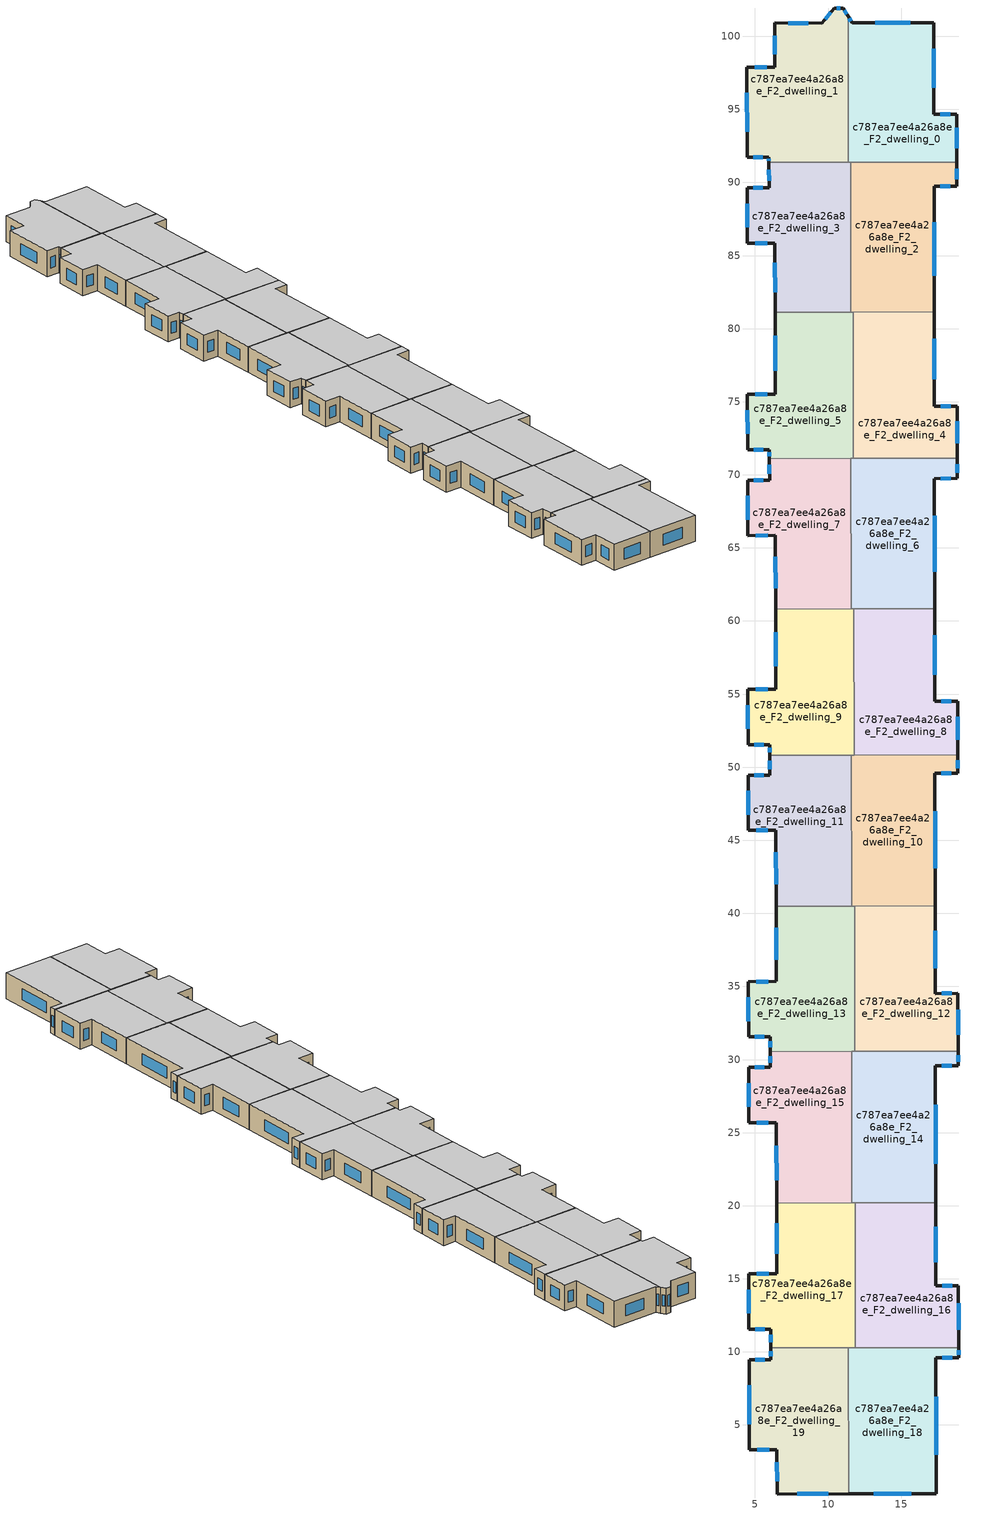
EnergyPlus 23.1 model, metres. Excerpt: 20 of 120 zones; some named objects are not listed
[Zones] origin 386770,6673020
c787ea7ee4a26a8e_F2_dwelling_0
 floor to c787ea7ee4a26a8e_F1_dwelling_0 (EU_floor_Construction): 17.23,100.93 17.24,94.68 18.79,94.68 18.8,91.4 11.39,91.39 11.37,101.36 11.64,100.92 z6
 wall outside (EU_wall_Construction): 18.8,91.4 18.79,94.68 17.24,94.68 17.23,100.93 11.64,100.92 11.37,101.36 z6:9
 wall to c787ea7ee4a26a8e_F2_dwelling_1 (EU_wall_Construction): 11.37,101.36 11.39,91.39 z6:9
 wall to c787ea7ee4a26a8e_F2_dwelling_2 (EU_wall_Construction): 11.54,91.39 18.8,91.4 z6:9
 wall to c787ea7ee4a26a8e_F2_dwelling_3 (EU_wall_Construction): 11.39,91.39 11.54,91.39 z6:9
 window (EU_Window_Construction): 17.24,96.47 17.24,99.14 / 18.35,94.68 17.69,94.68 / 18.8,92.34 18.79,93.74 / 11.56,101.04 11.45,101.24 / 15.63,100.93 13.24,100.92 z6.86:8.14
 ceiling to c787ea7ee4a26a8e_F3_dwelling_0 (EU_floor_Construction): 18.8,91.4 18.79,94.68 17.24,94.68 17.23,100.93 11.64,100.92 11.37,101.36 11.39,91.39 z9
c787ea7ee4a26a8e_F2_dwelling_1
 floor to c787ea7ee4a26a8e_F1_dwelling_1 (EU_floor_Construction): 11.03,101.93 11.37,101.36 11.39,91.39 5.96,91.38 5.96,91.71 4.46,91.71 4.45,97.89 6.35,97.89 6.34,100.91 9.56,100.88 10.42,101.93 z6
 wall outside (EU_wall_Construction): 11.37,101.36 11.03,101.93 10.42,101.93 9.56,100.88 6.34,100.91 6.35,97.89 4.45,97.89 4.46,91.71 5.96,91.71 5.96,91.38 z6:9
 wall to c787ea7ee4a26a8e_F2_dwelling_3 (EU_wall_Construction): 5.96,91.38 11.39,91.39 z6:9
 window (EU_Window_Construction): 5.96,91.62 5.96,91.47 / 4.89,91.71 5.53,91.71 / 4.45,96.12 4.46,93.48 / 5.81,97.89 4.99,97.89 / 6.35,100.05 6.35,98.75 / 8.64,100.89 7.26,100.9 / 10.17,101.63 9.8,101.18 / 10.85,101.93 10.59,101.93 / 11.27,101.52 11.12,101.77 z6.86:8.14
 ceiling to c787ea7ee4a26a8e_F3_dwelling_1 (EU_floor_Construction): 11.39,91.39 11.37,101.36 11.03,101.93 10.42,101.93 9.56,100.88 6.34,100.91 6.35,97.89 4.45,97.89 4.46,91.71 5.96,91.71 5.96,91.38 z9
c787ea7ee4a26a8e_F2_dwelling_10
 floor to c787ea7ee4a26a8e_F1_dwelling_10 (EU_floor_Construction): 18.86,50.83 18.87,49.58 17.32,49.57 17.33,40.51 11.61,40.5 11.59,50.82 11.78,50.82 z6
 wall outside (EU_wall_Construction): 17.33,40.51 17.32,49.57 18.87,49.58 18.86,50.83 z6:9
 wall to c787ea7ee4a26a8e_F2_dwelling_8 (EU_wall_Construction): 18.86,50.83 11.78,50.82 z6:9
 wall to c787ea7ee4a26a8e_F2_dwelling_11 (EU_wall_Construction): 11.59,50.82 11.61,40.5 z6:9
 wall to c787ea7ee4a26a8e_F2_dwelling_12 (EU_wall_Construction): 11.82,40.5 17.33,40.51 z6:9
 wall to c787ea7ee4a26a8e_F2_dwelling_9 (EU_wall_Construction): 11.78,50.82 11.59,50.82 z6:9
 wall to c787ea7ee4a26a8e_F2_dwelling_13 (EU_wall_Construction): 11.61,40.5 11.82,40.5 z6:9
 window (EU_Window_Construction): 18.87,49.93 18.87,50.47 / 17.76,49.57 18.42,49.57 / 17.33,43.1 17.32,46.98 z6.86:8.14
 ceiling to c787ea7ee4a26a8e_F3_dwelling_10 (EU_floor_Construction): 17.33,40.51 17.32,49.57 18.87,49.58 18.86,50.83 11.78,50.82 11.59,50.82 11.61,40.5 z9
c787ea7ee4a26a8e_F2_dwelling_11
 floor to c787ea7ee4a26a8e_F1_dwelling_11 (EU_floor_Construction): 11.59,50.82 11.61,40.5 6.45,40.49 6.44,45.67 4.54,45.67 4.53,49.46 6.03,49.46 6.03,50.81 z6
 wall outside (EU_wall_Construction): 6.03,50.81 6.03,49.46 4.53,49.46 4.54,45.67 6.44,45.67 6.45,40.49 z6:9
 wall to c787ea7ee4a26a8e_F2_dwelling_9 (EU_wall_Construction): 11.59,50.82 6.03,50.81 z6:9
 wall to c787ea7ee4a26a8e_F2_dwelling_13 (EU_wall_Construction): 6.45,40.49 11.61,40.5 z6:9
 window (EU_Window_Construction): 4.53,48.38 4.54,46.75 / 5.6,49.46 4.96,49.46 / 6.03,50.43 6.03,49.85 / 6.44,44.19 6.44,41.97 / 5.08,45.67 5.89,45.67 z6.86:8.14
 ceiling to c787ea7ee4a26a8e_F3_dwelling_11 (EU_floor_Construction): 11.61,40.5 11.59,50.82 6.03,50.81 6.03,49.46 4.53,49.46 4.54,45.67 6.44,45.67 6.45,40.49 z9
c787ea7ee4a26a8e_F2_dwelling_12
 floor to c787ea7ee4a26a8e_F1_dwelling_12 (EU_floor_Construction): 17.33,40.51 17.34,34.52 18.89,34.52 18.9,30.57 11.83,30.55 11.82,40.5 z6
 wall outside (EU_wall_Construction): 18.9,30.57 18.89,34.52 17.34,34.52 17.33,40.51 z6:9
 wall to c787ea7ee4a26a8e_F2_dwelling_13 (EU_wall_Construction): 11.82,40.5 11.83,30.55 z6:9
 wall to c787ea7ee4a26a8e_F2_dwelling_14 (EU_wall_Construction): 11.83,30.55 18.9,30.57 z6:9
 window (EU_Window_Construction): 18.45,34.52 17.78,34.52 / 18.9,31.7 18.89,33.39 / 17.34,36.23 17.33,38.8 z6.86:8.14
 ceiling to c787ea7ee4a26a8e_F3_dwelling_12 (EU_floor_Construction): 18.9,30.57 18.89,34.52 17.34,34.52 17.33,40.51 11.82,40.5 11.83,30.55 z9
c787ea7ee4a26a8e_F2_dwelling_13
 floor to c787ea7ee4a26a8e_F1_dwelling_13 (EU_floor_Construction): 11.82,40.5 11.83,30.55 6.06,30.54 6.06,31.55 4.56,31.55 4.55,35.33 6.45,35.34 6.45,40.49 z6
 wall outside (EU_wall_Construction): 6.45,40.49 6.45,35.34 4.55,35.33 4.56,31.55 6.06,31.55 6.06,30.54 z6:9
 wall to c787ea7ee4a26a8e_F2_dwelling_15 (EU_wall_Construction): 6.06,30.54 11.61,30.55 z6:9
 wall to c787ea7ee4a26a8e_F2_dwelling_14 (EU_wall_Construction): 11.61,30.55 11.83,30.55 z6:9
 window (EU_Window_Construction): 6.06,31.26 6.06,30.83 / 4.99,31.55 5.63,31.55 / 4.56,34.25 4.56,32.63 / 5.91,35.34 5.1,35.34 / 6.45,39.02 6.45,36.81 z6.86:8.14
 ceiling to c787ea7ee4a26a8e_F3_dwelling_13 (EU_floor_Construction): 11.83,30.55 11.82,40.5 6.45,40.49 6.45,35.34 4.55,35.33 4.56,31.55 6.06,31.55 6.06,30.54 z9
c787ea7ee4a26a8e_F2_dwelling_14
 floor to c787ea7ee4a26a8e_F1_dwelling_14 (EU_floor_Construction): 18.9,30.57 18.9,29.58 17.35,29.58 17.37,20.2 11.63,20.18 11.61,30.55 z6
 wall outside (EU_wall_Construction): 17.37,20.2 17.35,29.58 18.9,29.58 18.9,30.57 z6:9
 wall to c787ea7ee4a26a8e_F2_dwelling_15 (EU_wall_Construction): 11.61,30.55 11.63,20.18 z6:9
 wall to c787ea7ee4a26a8e_F2_dwelling_16 (EU_wall_Construction): 11.86,20.19 17.37,20.2 z6:9
 wall to c787ea7ee4a26a8e_F2_dwelling_17 (EU_wall_Construction): 11.63,20.18 11.86,20.19 z6:9
 window (EU_Window_Construction): 17.79,29.58 18.46,29.58 / 17.36,22.88 17.36,26.9 / 18.9,29.86 18.9,30.28 z6.86:8.14
 ceiling to c787ea7ee4a26a8e_F3_dwelling_14 (EU_floor_Construction): 17.37,20.2 17.35,29.58 18.9,29.58 18.9,30.57 11.61,30.55 11.63,20.18 z9
c787ea7ee4a26a8e_F2_dwelling_15
 floor to c787ea7ee4a26a8e_F1_dwelling_15 (EU_floor_Construction): 11.61,30.55 11.63,20.18 6.48,20.18 6.47,25.68 4.57,25.68 4.56,29.47 6.06,29.47 6.06,30.54 z6
 wall outside (EU_wall_Construction): 6.06,30.54 6.06,29.47 4.56,29.47 4.57,25.68 6.47,25.68 6.48,20.18 z6:9
 wall to c787ea7ee4a26a8e_F2_dwelling_17 (EU_wall_Construction): 6.48,20.18 11.63,20.18 z6:9
 window (EU_Window_Construction): 4.57,28.38 4.57,26.76 / 5.64,29.47 4.99,29.47 / 6.06,30.24 6.06,29.78 / 6.47,24.11 6.48,21.75 / 5.11,25.68 5.93,25.68 z6.86:8.14
 ceiling to c787ea7ee4a26a8e_F3_dwelling_15 (EU_floor_Construction): 11.63,20.18 11.61,30.55 6.06,30.54 6.06,29.47 4.56,29.47 4.57,25.68 6.47,25.68 6.48,20.18 z9
c787ea7ee4a26a8e_F2_dwelling_16
 floor to c787ea7ee4a26a8e_F1_dwelling_16 (EU_floor_Construction): 17.37,20.2 17.38,14.52 18.92,14.52 18.93,10.3 11.88,10.29 11.86,20.19 z6
 wall outside (EU_wall_Construction): 18.93,10.3 18.92,14.52 17.38,14.52 17.37,20.2 z6:9
 wall to c787ea7ee4a26a8e_F2_dwelling_17 (EU_wall_Construction): 11.86,20.19 11.88,10.29 z6:9
 wall to c787ea7ee4a26a8e_F2_dwelling_18 (EU_wall_Construction): 11.88,10.29 18.93,10.3 z6:9
 window (EU_Window_Construction): 18.48,14.52 17.82,14.52 / 18.93,11.51 18.93,13.32 / 17.37,16.14 17.37,18.57 z6.86:8.14
 ceiling to c787ea7ee4a26a8e_F3_dwelling_16 (EU_floor_Construction): 18.93,10.3 18.92,14.52 17.38,14.52 17.37,20.2 11.86,20.19 11.88,10.29 z9
c787ea7ee4a26a8e_F2_dwelling_17
 floor to c787ea7ee4a26a8e_F1_dwelling_17 (EU_floor_Construction): 11.86,20.19 11.88,10.29 6.09,10.28 6.09,11.55 4.59,11.55 4.59,15.34 6.49,15.34 6.48,20.18 z6
 wall outside (EU_wall_Construction): 6.48,20.18 6.49,15.34 4.59,15.34 4.59,11.55 6.09,11.55 6.09,10.28 z6:9
 wall to c787ea7ee4a26a8e_F2_dwelling_19 (EU_wall_Construction): 6.09,10.28 11.39,10.29 z6:9
 wall to c787ea7ee4a26a8e_F2_dwelling_18 (EU_wall_Construction): 11.39,10.29 11.88,10.29 z6:9
 window (EU_Window_Construction): 6.09,11.19 6.09,10.64 / 5.02,11.55 5.66,11.55 / 4.59,14.26 4.59,12.63 / 5.94,15.34 5.13,15.34 / 6.48,18.8 6.48,16.72 z6.86:8.14
 ceiling to c787ea7ee4a26a8e_F3_dwelling_17 (EU_floor_Construction): 11.88,10.29 11.86,20.19 6.48,20.18 6.49,15.34 4.59,15.34 4.59,11.55 6.09,11.55 6.09,10.28 z9
c787ea7ee4a26a8e_F2_dwelling_18
 floor to c787ea7ee4a26a8e_F1_dwelling_18 (EU_floor_Construction): 18.93,10.3 18.93,9.58 17.38,9.58 17.4,0.29 11.41,0.29 11.39,10.29 z6
 wall outside (EU_wall_Construction): 11.41,0.29 17.4,0.29 17.38,9.58 18.93,9.58 18.93,10.3 z6:9
 wall to c787ea7ee4a26a8e_F2_dwelling_19 (EU_wall_Construction): 11.39,10.29 11.41,0.29 z6:9
 window (EU_Window_Construction): 17.83,9.58 18.49,9.58 / 17.39,2.95 17.39,6.93 / 13.12,0.29 15.69,0.29 / 18.93,9.79 18.93,10.09 z6.86:8.14
 ceiling to c787ea7ee4a26a8e_F3_dwelling_18 (EU_floor_Construction): 17.4,0.29 17.38,9.58 18.93,9.58 18.93,10.3 11.39,10.29 11.41,0.29 z9
c787ea7ee4a26a8e_F2_dwelling_19
 floor to c787ea7ee4a26a8e_F1_dwelling_19 (EU_floor_Construction): 11.39,10.29 11.41,0.29 6.51,0.28 6.51,3.3 4.61,3.29 4.6,9.47 6.1,9.47 6.09,10.28 z6
 wall outside (EU_wall_Construction): 6.09,10.28 6.1,9.47 4.6,9.47 4.61,3.29 6.51,3.3 6.51,0.28 11.41,0.29 z6:9
 window (EU_Window_Construction): 4.6,7.71 4.6,5.06 / 5.67,9.47 5.03,9.47 / 6.1,10.05 6.1,9.7 / 7.91,0.28 10.01,0.28 / 6.51,2.43 6.51,1.14 / 5.15,3.29 5.96,3.3 z6.86:8.14
 ceiling to c787ea7ee4a26a8e_F3_dwelling_19 (EU_floor_Construction): 11.41,0.29 11.39,10.29 6.09,10.28 6.1,9.47 4.6,9.47 4.61,3.29 6.51,3.3 6.51,0.28 z9
c787ea7ee4a26a8e_F2_dwelling_2
 floor to c787ea7ee4a26a8e_F1_dwelling_2 (EU_floor_Construction): 18.8,91.4 18.8,89.74 17.25,89.74 17.27,81.15 11.56,81.14 11.54,91.39 z6
 wall outside (EU_wall_Construction): 17.27,81.15 17.25,89.74 18.8,89.74 18.8,91.4 z6:9
 wall to c787ea7ee4a26a8e_F2_dwelling_3 (EU_wall_Construction): 11.54,91.39 11.56,81.14 z6:9
 wall to c787ea7ee4a26a8e_F2_dwelling_4 (EU_wall_Construction): 11.73,81.14 17.27,81.15 z6:9
 wall to c787ea7ee4a26a8e_F2_dwelling_5 (EU_wall_Construction): 11.56,81.14 11.73,81.14 z6:9
 window (EU_Window_Construction): 17.69,89.74 18.36,89.74 / 17.26,83.6 17.26,87.29 / 18.8,90.22 18.8,90.93 z6.86:8.14
 ceiling to c787ea7ee4a26a8e_F3_dwelling_2 (EU_floor_Construction): 17.27,81.15 17.25,89.74 18.8,89.74 18.8,91.4 11.54,91.39 11.56,81.14 z9
c787ea7ee4a26a8e_F2_dwelling_3
 floor to c787ea7ee4a26a8e_F1_dwelling_3 (EU_floor_Construction): 11.54,91.39 11.56,81.14 6.38,81.13 6.37,85.84 4.47,85.84 4.46,89.63 5.96,89.63 5.96,91.38 z6
 wall outside (EU_wall_Construction): 5.96,91.38 5.96,89.63 4.46,89.63 4.47,85.84 6.37,85.84 6.38,81.13 z6:9
 wall to c787ea7ee4a26a8e_F2_dwelling_5 (EU_wall_Construction): 6.38,81.13 11.56,81.14 z6:9
 window (EU_Window_Construction): 4.47,88.55 4.47,86.92 / 5.54,89.63 4.89,89.63 / 5.96,90.88 5.96,90.13 / 6.37,84.5 6.38,82.48 / 5.01,85.84 5.83,85.84 z6.86:8.14
 ceiling to c787ea7ee4a26a8e_F3_dwelling_3 (EU_floor_Construction): 11.56,81.14 11.54,91.39 5.96,91.38 5.96,89.63 4.46,89.63 4.47,85.84 6.37,85.84 6.38,81.13 z9
c787ea7ee4a26a8e_F2_dwelling_4
 floor to c787ea7ee4a26a8e_F1_dwelling_4 (EU_floor_Construction): 17.27,81.15 17.28,74.69 18.83,74.69 18.83,71.13 11.74,71.12 11.72,81.14 z6
 wall outside (EU_wall_Construction): 18.83,71.13 18.83,74.69 17.28,74.69 17.27,81.15 z6:9
 wall to c787ea7ee4a26a8e_F2_dwelling_5 (EU_wall_Construction): 11.72,81.14 11.74,71.12 z6:9
 wall to c787ea7ee4a26a8e_F2_dwelling_6 (EU_wall_Construction): 11.74,71.12 18.83,71.13 z6:9
 window (EU_Window_Construction): 17.27,76.53 17.27,79.3 / 18.38,74.69 17.72,74.69 / 18.83,72.15 18.83,73.67 z6.86:8.14
 ceiling to c787ea7ee4a26a8e_F3_dwelling_4 (EU_floor_Construction): 18.83,71.13 18.83,74.69 17.28,74.69 17.27,81.15 11.72,81.14 11.74,71.12 z9
c787ea7ee4a26a8e_F2_dwelling_5
 floor to c787ea7ee4a26a8e_F1_dwelling_5 (EU_floor_Construction): 11.72,81.14 11.74,71.12 5.99,71.11 5.99,71.72 4.49,71.71 4.49,75.5 6.39,75.51 6.38,81.13 z6
 wall outside (EU_wall_Construction): 6.38,81.13 6.39,75.51 4.49,75.5 4.49,71.71 5.99,71.72 5.99,71.11 z6:9
 wall to c787ea7ee4a26a8e_F2_dwelling_7 (EU_wall_Construction): 5.99,71.11 11.56,71.12 z6:9
 wall to c787ea7ee4a26a8e_F2_dwelling_6 (EU_wall_Construction): 11.56,71.12 11.74,71.12 z6:9
 window (EU_Window_Construction): 4.92,71.72 5.57,71.72 / 4.49,74.42 4.49,72.8 / 5.84,75.51 5.03,75.51 / 6.38,79.52 6.38,77.11 / 5.99,71.54 5.99,71.28 z6.86:8.14
 ceiling to c787ea7ee4a26a8e_F3_dwelling_5 (EU_floor_Construction): 11.74,71.12 11.72,81.14 6.38,81.13 6.39,75.51 4.49,75.5 4.49,71.71 5.99,71.72 5.99,71.11 z9
c787ea7ee4a26a8e_F2_dwelling_6
 floor to c787ea7ee4a26a8e_F1_dwelling_6 (EU_floor_Construction): 18.83,71.13 18.83,69.75 17.28,69.75 17.3,60.83 11.58,60.82 11.56,71.12 z6
 wall outside (EU_wall_Construction): 17.3,60.83 17.28,69.75 18.83,69.75 18.83,71.13 z6:9
 wall to c787ea7ee4a26a8e_F2_dwelling_7 (EU_wall_Construction): 11.56,71.12 11.58,60.82 z6:9
 wall to c787ea7ee4a26a8e_F2_dwelling_8 (EU_wall_Construction): 11.76,60.82 17.3,60.83 z6:9
 wall to c787ea7ee4a26a8e_F2_dwelling_9 (EU_wall_Construction): 11.58,60.82 11.76,60.82 z6:9
 window (EU_Window_Construction): 17.73,69.75 18.39,69.75 / 17.29,63.38 17.29,67.2 / 18.83,70.14 18.83,70.74 z6.86:8.14
 ceiling to c787ea7ee4a26a8e_F3_dwelling_6 (EU_floor_Construction): 17.3,60.83 17.28,69.75 18.83,69.75 18.83,71.13 11.56,71.12 11.58,60.82 z9
c787ea7ee4a26a8e_F2_dwelling_7
 floor to c787ea7ee4a26a8e_F1_dwelling_7 (EU_floor_Construction): 11.56,71.12 11.58,60.82 6.41,60.81 6.4,65.85 4.5,65.85 4.5,69.64 6,69.64 5.99,71.11 z6
 wall outside (EU_wall_Construction): 5.99,71.11 6,69.64 4.5,69.64 4.5,65.85 6.4,65.85 6.41,60.81 z6:9
 wall to c787ea7ee4a26a8e_F2_dwelling_9 (EU_wall_Construction): 6.41,60.81 11.58,60.82 z6:9
 window (EU_Window_Construction): 4.5,68.55 4.5,66.93 / 5.57,69.64 4.93,69.64 / 6,70.69 6,70.06 / 6.41,64.41 6.41,62.25 / 5.05,65.85 5.86,65.85 z6.86:8.14
 ceiling to c787ea7ee4a26a8e_F3_dwelling_7 (EU_floor_Construction): 11.58,60.82 11.56,71.12 5.99,71.11 6,69.64 4.5,69.64 4.5,65.85 6.4,65.85 6.41,60.81 z9
c787ea7ee4a26a8e_F2_dwelling_8
 floor to c787ea7ee4a26a8e_F1_dwelling_8 (EU_floor_Construction): 17.3,60.83 17.31,54.51 18.86,54.51 18.86,50.83 11.78,50.82 11.77,60.82 z6
 wall outside (EU_wall_Construction): 18.86,50.83 18.86,54.51 17.31,54.51 17.3,60.83 z6:9
 wall to c787ea7ee4a26a8e_F2_dwelling_9 (EU_wall_Construction): 11.77,60.82 11.78,50.82 z6:9
 window (EU_Window_Construction): 18.42,54.51 17.75,54.51 / 18.86,51.89 18.86,53.46 / 17.31,56.32 17.3,59.02 z6.86:8.14
 ceiling to c787ea7ee4a26a8e_F3_dwelling_8 (EU_floor_Construction): 18.86,50.83 18.86,54.51 17.31,54.51 17.3,60.83 11.77,60.82 11.78,50.82 z9
c787ea7ee4a26a8e_F2_dwelling_9
 floor to c787ea7ee4a26a8e_F1_dwelling_9 (EU_floor_Construction): 11.77,60.82 11.78,50.82 6.03,50.81 6.03,51.54 4.53,51.54 4.52,55.33 6.42,55.33 6.41,60.81 z6
 wall outside (EU_wall_Construction): 6.41,60.81 6.42,55.33 4.52,55.33 4.53,51.54 6.03,51.54 6.03,50.81 z6:9
 window (EU_Window_Construction): 6.03,51.33 6.03,51.02 / 4.96,51.54 5.6,51.54 / 4.52,54.25 4.53,52.62 / 5.88,55.33 5.06,55.33 / 6.41,59.25 6.42,56.9 z6.86:8.14
 ceiling to c787ea7ee4a26a8e_F3_dwelling_9 (EU_floor_Construction): 11.78,50.82 11.77,60.82 6.41,60.81 6.42,55.33 4.52,55.33 4.53,51.54 6.03,51.54 6.03,50.81 z9
[Building]
EU S2 Campaign: North Axis=0; Terrain=City; Solar Distribution=FullExterior
[Site:Location]
Helsinki-Vantaa.AP: Latitude=60.317; Longitude=24.963; Time Zone=2; Elevation=54.6
[SizingPeriod:WeatherFileDays]
AnnualSizingPeriod: Begin Month=1; Begin Day of Month=1; End Month=12; End Day of Month=31; Day of Week for Start Day=Monday; Use Weather File Daylight Saving Period=No; Use Weather File Rain and Snow Indicators=No
[MATERIAL]
EU_InternalMass_Material: Roughness=MediumRough; Thickness=0.1; Conductivity=1; Density=1800; Specific Heat=900; Thermal Absorptance=0.9; Solar Absorptance=0.7; Visible Absorptance=0.7
[MATERIAL:NOMASS] Roughness=MediumRough; Thermal Absorptance=0.9; Solar Absorptance=0.7; Visible Absorptance=0.7
Name | Thermal Resistance
EU_wall_NoMass | 2.29768
EU_floor_NoMass | 2.06791
[WINDOWMATERIAL:SIMPLEGLAZINGSYSTEM]
EU_Window_SimpleGlazing: UFactor=2.12775; Solar Heat Gain Coefficient=0.7; Visible Transmittance=0.7
[CONSTRUCTION]
EU_wall_Construction: EU_wall_NoMass
EU_floor_Construction: EU_floor_NoMass
EU_Window_Construction: EU_Window_SimpleGlazing
EU_InternalMass_Construction: EU_InternalMass_Material
[ZONE] Type=1; Multiplier=1; Ceiling Height=autocalculate; Floor Area=autocalculate; Part of Total Floor Area=Yes
Name | Volume
c787ea7ee4a26a8e_F2_dwelling_0; c787ea7ee4a26a8e_F2_dwelling_18; c787ea7ee4a26a8e_F2_dwelling_5 | 183.059
c787ea7ee4a26a8e_F2_dwelling_1 | 183.047
c787ea7ee4a26a8e_F2_dwelling_10 | 183.073
c787ea7ee4a26a8e_F2_dwelling_11 | 183.042
c787ea7ee4a26a8e_F2_dwelling_12 | 183.049
c787ea7ee4a26a8e_F2_dwelling_13 | 183.056
c787ea7ee4a26a8e_F2_dwelling_14 | 183.06
c787ea7ee4a26a8e_F2_dwelling_15 | 183.078
c787ea7ee4a26a8e_F2_dwelling_16 | 183.072
c787ea7ee4a26a8e_F2_dwelling_17; c787ea7ee4a26a8e_F2_dwelling_6; c787ea7ee4a26a8e_F2_dwelling_7 | 183.051
c787ea7ee4a26a8e_F2_dwelling_19 | 183.057
c787ea7ee4a26a8e_F2_dwelling_2 | 183.034
c787ea7ee4a26a8e_F2_dwelling_3 | 183.075
c787ea7ee4a26a8e_F2_dwelling_4 | 183.066
c787ea7ee4a26a8e_F2_dwelling_8 | 183.086
c787ea7ee4a26a8e_F2_dwelling_9 | 183.045
[INTERNALMASS] Construction=EU_InternalMass_Construction
Name | Zone or ZoneList | Surface Area
c787ea7ee4a26a8e_F2_dwelling_0_EU_InternalMass | c787ea7ee4a26a8e_F2_dwelling_0 | 61.02
c787ea7ee4a26a8e_F2_dwelling_1_EU_InternalMass | c787ea7ee4a26a8e_F2_dwelling_1 | 61.0171
c787ea7ee4a26a8e_F2_dwelling_2_EU_InternalMass | c787ea7ee4a26a8e_F2_dwelling_2 | 61.0112
c787ea7ee4a26a8e_F2_dwelling_3_EU_InternalMass | c787ea7ee4a26a8e_F2_dwelling_3 | 61.0241
c787ea7ee4a26a8e_F2_dwelling_4_EU_InternalMass | c787ea7ee4a26a8e_F2_dwelling_4 | 61.0234
c787ea7ee4a26a8e_F2_dwelling_5_EU_InternalMass | c787ea7ee4a26a8e_F2_dwelling_5 | 61.0189
c787ea7ee4a26a8e_F2_dwelling_6_EU_InternalMass | c787ea7ee4a26a8e_F2_dwelling_6 | 61.0182
c787ea7ee4a26a8e_F2_dwelling_7_EU_InternalMass | c787ea7ee4a26a8e_F2_dwelling_7 | 61.0166
c787ea7ee4a26a8e_F2_dwelling_8_EU_InternalMass | c787ea7ee4a26a8e_F2_dwelling_8 | 61.0287
c787ea7ee4a26a8e_F2_dwelling_9_EU_InternalMass | c787ea7ee4a26a8e_F2_dwelling_9 | 61.0157
c787ea7ee4a26a8e_F2_dwelling_10_EU_InternalMass | c787ea7ee4a26a8e_F2_dwelling_10 | 61.0269
c787ea7ee4a26a8e_F2_dwelling_11_EU_InternalMass | c787ea7ee4a26a8e_F2_dwelling_11 | 61.0147
c787ea7ee4a26a8e_F2_dwelling_12_EU_InternalMass | c787ea7ee4a26a8e_F2_dwelling_12 | 61.0157
c787ea7ee4a26a8e_F2_dwelling_13_EU_InternalMass | c787ea7ee4a26a8e_F2_dwelling_13 | 61.0181
c787ea7ee4a26a8e_F2_dwelling_14_EU_InternalMass | c787ea7ee4a26a8e_F2_dwelling_14 | 61.0177
c787ea7ee4a26a8e_F2_dwelling_15_EU_InternalMass | c787ea7ee4a26a8e_F2_dwelling_15 | 61.0261
c787ea7ee4a26a8e_F2_dwelling_16_EU_InternalMass | c787ea7ee4a26a8e_F2_dwelling_16 | 61.0246
c787ea7ee4a26a8e_F2_dwelling_17_EU_InternalMass | c787ea7ee4a26a8e_F2_dwelling_17 | 61.0175
c787ea7ee4a26a8e_F2_dwelling_18_EU_InternalMass | c787ea7ee4a26a8e_F2_dwelling_18 | 61.0214
c787ea7ee4a26a8e_F2_dwelling_19_EU_InternalMass | c787ea7ee4a26a8e_F2_dwelling_19 | 61.0203
[OTHEREQUIPMENT] Fuel Type=Electricity; Design Level Calculation Method=Watts/Area; Power per Zone Floor Area=1; Fraction Latent=0; Fraction Radiant=0; Fraction Lost=0; Carbon Dioxide Generation Rate=0; EndUse Subcategory=EU_Step8_InternalGains
Name | Zone or ZoneList or Space or SpaceList | Schedule
EU_Step8_InternalGain_c787ea7ee4a26a8e_F2_dwelling_0_f000 | c787ea7ee4a26a8e_F2_dwelling_0 | EU_Step8_GainSchedule_c787ea7ee4a26a8e_F2_dwelling_0_f000
EU_Step8_InternalGain_c787ea7ee4a26a8e_F2_dwelling_1_f000 | c787ea7ee4a26a8e_F2_dwelling_1 | EU_Step8_GainSchedule_c787ea7ee4a26a8e_F2_dwelling_1_f000
EU_Step8_InternalGain_c787ea7ee4a26a8e_F2_dwelling_2_f000 | c787ea7ee4a26a8e_F2_dwelling_2 | EU_Step8_GainSchedule_c787ea7ee4a26a8e_F2_dwelling_2_f000
EU_Step8_InternalGain_c787ea7ee4a26a8e_F2_dwelling_3_f000 | c787ea7ee4a26a8e_F2_dwelling_3 | EU_Step8_GainSchedule_c787ea7ee4a26a8e_F2_dwelling_3_f000
EU_Step8_InternalGain_c787ea7ee4a26a8e_F2_dwelling_4_f000 | c787ea7ee4a26a8e_F2_dwelling_4 | EU_Step8_GainSchedule_c787ea7ee4a26a8e_F2_dwelling_4_f000
EU_Step8_InternalGain_c787ea7ee4a26a8e_F2_dwelling_5_f000 | c787ea7ee4a26a8e_F2_dwelling_5 | EU_Step8_GainSchedule_c787ea7ee4a26a8e_F2_dwelling_5_f000
EU_Step8_InternalGain_c787ea7ee4a26a8e_F2_dwelling_6_f000 | c787ea7ee4a26a8e_F2_dwelling_6 | EU_Step8_GainSchedule_c787ea7ee4a26a8e_F2_dwelling_6_f000
EU_Step8_InternalGain_c787ea7ee4a26a8e_F2_dwelling_7_f000 | c787ea7ee4a26a8e_F2_dwelling_7 | EU_Step8_GainSchedule_c787ea7ee4a26a8e_F2_dwelling_7_f000
EU_Step8_InternalGain_c787ea7ee4a26a8e_F2_dwelling_8_f000 | c787ea7ee4a26a8e_F2_dwelling_8 | EU_Step8_GainSchedule_c787ea7ee4a26a8e_F2_dwelling_8_f000
EU_Step8_InternalGain_c787ea7ee4a26a8e_F2_dwelling_9_f000 | c787ea7ee4a26a8e_F2_dwelling_9 | EU_Step8_GainSchedule_c787ea7ee4a26a8e_F2_dwelling_9_f000
EU_Step8_InternalGain_c787ea7ee4a26a8e_F2_dwelling_10_f000 | c787ea7ee4a26a8e_F2_dwelling_10 | EU_Step8_GainSchedule_c787ea7ee4a26a8e_F2_dwelling_10_f000
EU_Step8_InternalGain_c787ea7ee4a26a8e_F2_dwelling_11_f000 | c787ea7ee4a26a8e_F2_dwelling_11 | EU_Step8_GainSchedule_c787ea7ee4a26a8e_F2_dwelling_11_f000
EU_Step8_InternalGain_c787ea7ee4a26a8e_F2_dwelling_12_f000 | c787ea7ee4a26a8e_F2_dwelling_12 | EU_Step8_GainSchedule_c787ea7ee4a26a8e_F2_dwelling_12_f000
EU_Step8_InternalGain_c787ea7ee4a26a8e_F2_dwelling_13_f000 | c787ea7ee4a26a8e_F2_dwelling_13 | EU_Step8_GainSchedule_c787ea7ee4a26a8e_F2_dwelling_13_f000
EU_Step8_InternalGain_c787ea7ee4a26a8e_F2_dwelling_14_f000 | c787ea7ee4a26a8e_F2_dwelling_14 | EU_Step8_GainSchedule_c787ea7ee4a26a8e_F2_dwelling_14_f000
EU_Step8_InternalGain_c787ea7ee4a26a8e_F2_dwelling_15_f000 | c787ea7ee4a26a8e_F2_dwelling_15 | EU_Step8_GainSchedule_c787ea7ee4a26a8e_F2_dwelling_15_f000
EU_Step8_InternalGain_c787ea7ee4a26a8e_F2_dwelling_16_f000 | c787ea7ee4a26a8e_F2_dwelling_16 | EU_Step8_GainSchedule_c787ea7ee4a26a8e_F2_dwelling_16_f000
EU_Step8_InternalGain_c787ea7ee4a26a8e_F2_dwelling_17_f000 | c787ea7ee4a26a8e_F2_dwelling_17 | EU_Step8_GainSchedule_c787ea7ee4a26a8e_F2_dwelling_17_f000
EU_Step8_InternalGain_c787ea7ee4a26a8e_F2_dwelling_18_f000 | c787ea7ee4a26a8e_F2_dwelling_18 | EU_Step8_GainSchedule_c787ea7ee4a26a8e_F2_dwelling_18_f000
EU_Step8_InternalGain_c787ea7ee4a26a8e_F2_dwelling_19_f000 | c787ea7ee4a26a8e_F2_dwelling_19 | EU_Step8_GainSchedule_c787ea7ee4a26a8e_F2_dwelling_19_f000
[ZONEVENTILATION:DESIGNFLOWRATE] Schedule=EU_AlwaysOn; Design Flow Rate Calculation Method=AirChanges/Hour; Air Changes per Hour=0.580295; Ventilation Type=Natural; Fan Pressure Rise=0; Fan Total Efficiency=1; Constant Term Coefficient=1; Temperature Term Coefficient=0; Velocity Term Coefficient=0; Velocity Squared Term Coefficient=0; Minimum Indoor Temperature=-100; Maximum Indoor Temperature=100; Delta Temperature=-100; Minimum Outdoor Temperature=-100; Maximum Outdoor Temperature=100; Maximum Wind Speed=40
Name | Zone or ZoneList or Space or SpaceList
EU_ConstantAir_c787ea7ee4a26a8e_F2_dwelling_0 | c787ea7ee4a26a8e_F2_dwelling_0
EU_ConstantAir_c787ea7ee4a26a8e_F2_dwelling_1 | c787ea7ee4a26a8e_F2_dwelling_1
EU_ConstantAir_c787ea7ee4a26a8e_F2_dwelling_2 | c787ea7ee4a26a8e_F2_dwelling_2
EU_ConstantAir_c787ea7ee4a26a8e_F2_dwelling_3 | c787ea7ee4a26a8e_F2_dwelling_3
EU_ConstantAir_c787ea7ee4a26a8e_F2_dwelling_4 | c787ea7ee4a26a8e_F2_dwelling_4
EU_ConstantAir_c787ea7ee4a26a8e_F2_dwelling_5 | c787ea7ee4a26a8e_F2_dwelling_5
EU_ConstantAir_c787ea7ee4a26a8e_F2_dwelling_6 | c787ea7ee4a26a8e_F2_dwelling_6
EU_ConstantAir_c787ea7ee4a26a8e_F2_dwelling_7 | c787ea7ee4a26a8e_F2_dwelling_7
EU_ConstantAir_c787ea7ee4a26a8e_F2_dwelling_8 | c787ea7ee4a26a8e_F2_dwelling_8
EU_ConstantAir_c787ea7ee4a26a8e_F2_dwelling_9 | c787ea7ee4a26a8e_F2_dwelling_9
EU_ConstantAir_c787ea7ee4a26a8e_F2_dwelling_10 | c787ea7ee4a26a8e_F2_dwelling_10
EU_ConstantAir_c787ea7ee4a26a8e_F2_dwelling_11 | c787ea7ee4a26a8e_F2_dwelling_11
EU_ConstantAir_c787ea7ee4a26a8e_F2_dwelling_12 | c787ea7ee4a26a8e_F2_dwelling_12
EU_ConstantAir_c787ea7ee4a26a8e_F2_dwelling_13 | c787ea7ee4a26a8e_F2_dwelling_13
EU_ConstantAir_c787ea7ee4a26a8e_F2_dwelling_14 | c787ea7ee4a26a8e_F2_dwelling_14
EU_ConstantAir_c787ea7ee4a26a8e_F2_dwelling_15 | c787ea7ee4a26a8e_F2_dwelling_15
EU_ConstantAir_c787ea7ee4a26a8e_F2_dwelling_16 | c787ea7ee4a26a8e_F2_dwelling_16
EU_ConstantAir_c787ea7ee4a26a8e_F2_dwelling_17 | c787ea7ee4a26a8e_F2_dwelling_17
EU_ConstantAir_c787ea7ee4a26a8e_F2_dwelling_18 | c787ea7ee4a26a8e_F2_dwelling_18
EU_ConstantAir_c787ea7ee4a26a8e_F2_dwelling_19 | c787ea7ee4a26a8e_F2_dwelling_19
[HVACTEMPLATE:ZONE:IDEALLOADSAIRSYSTEM] System Availability Schedule=EU_AlwaysOn; Maximum Heating Supply Air Temperature=50; Minimum Cooling Supply Air Temperature=13; Maximum Heating Supply Air Humidity Ratio=0.0156; Minimum Cooling Supply Air Humidity Ratio=0.0077; Heating Limit=NoLimit; Cooling Limit=NoLimit; Heating Availability Schedule=EU_AlwaysOn; Cooling Availability Schedule=EU_CoolingOff; Dehumidification Control Type=ConstantSensibleHeatRatio; Cooling Sensible Heat Ratio=0.7; Dehumidification Setpoint=60; Humidification Control Type=None; Humidification Setpoint=30; Outdoor Air Method=None; Outdoor Air Flow Rate per Person=0.00944; Outdoor Air Flow Rate per Zone Floor Area=0; Outdoor Air Flow Rate per Zone=0; Demand Controlled Ventilation Type=None; Outdoor Air Economizer Type=NoEconomizer; Heat Recovery Type=None; Sensible Heat Recovery Effectiveness=0.7; Latent Heat Recovery Effectiveness=0.65
Name | Template Thermostat
c787ea7ee4a26a8e_F2_dwelling_0 | EU_HeatOnly_c787ea7ee4a26a8e_F2_dwelling_0
c787ea7ee4a26a8e_F2_dwelling_1 | EU_HeatOnly_c787ea7ee4a26a8e_F2_dwelling_1
c787ea7ee4a26a8e_F2_dwelling_2 | EU_HeatOnly_c787ea7ee4a26a8e_F2_dwelling_2
c787ea7ee4a26a8e_F2_dwelling_3 | EU_HeatOnly_c787ea7ee4a26a8e_F2_dwelling_3
c787ea7ee4a26a8e_F2_dwelling_4 | EU_HeatOnly_c787ea7ee4a26a8e_F2_dwelling_4
c787ea7ee4a26a8e_F2_dwelling_5 | EU_HeatOnly_c787ea7ee4a26a8e_F2_dwelling_5
c787ea7ee4a26a8e_F2_dwelling_6 | EU_HeatOnly_c787ea7ee4a26a8e_F2_dwelling_6
c787ea7ee4a26a8e_F2_dwelling_7 | EU_HeatOnly_c787ea7ee4a26a8e_F2_dwelling_7
c787ea7ee4a26a8e_F2_dwelling_8 | EU_HeatOnly_c787ea7ee4a26a8e_F2_dwelling_8
c787ea7ee4a26a8e_F2_dwelling_9 | EU_HeatOnly_c787ea7ee4a26a8e_F2_dwelling_9
c787ea7ee4a26a8e_F2_dwelling_10 | EU_HeatOnly_c787ea7ee4a26a8e_F2_dwelling_10
c787ea7ee4a26a8e_F2_dwelling_11 | EU_HeatOnly_c787ea7ee4a26a8e_F2_dwelling_11
c787ea7ee4a26a8e_F2_dwelling_12 | EU_HeatOnly_c787ea7ee4a26a8e_F2_dwelling_12
c787ea7ee4a26a8e_F2_dwelling_13 | EU_HeatOnly_c787ea7ee4a26a8e_F2_dwelling_13
c787ea7ee4a26a8e_F2_dwelling_14 | EU_HeatOnly_c787ea7ee4a26a8e_F2_dwelling_14
c787ea7ee4a26a8e_F2_dwelling_15 | EU_HeatOnly_c787ea7ee4a26a8e_F2_dwelling_15
c787ea7ee4a26a8e_F2_dwelling_16 | EU_HeatOnly_c787ea7ee4a26a8e_F2_dwelling_16
c787ea7ee4a26a8e_F2_dwelling_17 | EU_HeatOnly_c787ea7ee4a26a8e_F2_dwelling_17
c787ea7ee4a26a8e_F2_dwelling_18 | EU_HeatOnly_c787ea7ee4a26a8e_F2_dwelling_18
c787ea7ee4a26a8e_F2_dwelling_19 | EU_HeatOnly_c787ea7ee4a26a8e_F2_dwelling_19
[SIZING:ZONE] Zone Cooling Design Supply Air Temperature Input Method=SupplyAirTemperature; Zone Cooling Design Supply Air Temperature=13; Zone Heating Design Supply Air Temperature Input Method=SupplyAirTemperature; Zone Heating Design Supply Air Temperature=50; Zone Cooling Design Supply Air Humidity Ratio=0.008; Zone Heating Design Supply Air Humidity Ratio=0.008; Cooling Design Air Flow Method=DesignDay; Cooling Design Air Flow Rate=0; Cooling Minimum Air Flow per Zone Floor Area=0.000762; Cooling Minimum Air Flow=0; Cooling Minimum Air Flow Fraction=0.2; Heating Design Air Flow Method=DesignDay; Heating Design Air Flow Rate=0; Heating Maximum Air Flow per Zone Floor Area=0.002032; Heating Maximum Air Flow=0.141576; Heating Maximum Air Flow Fraction=0.3; Account for Dedicated Outdoor Air System=No; Dedicated Outdoor Air System Control Strategy=NeutralSupplyAir; Dedicated Outdoor Air Low Setpoint Temperature for Design=autosize; Dedicated Outdoor Air High Setpoint Temperature for Design=autosize; Zone Load Sizing Method=Sensible Load Only No Latent Load; Zone Latent Cooling Design Supply Air Humidity Ratio Input Method=HumidityRatioDifference; Zone Cooling Design Supply Air Humidity Ratio Difference=0.005; Zone Latent Heating Design Supply Air Humidity Ratio Input Method=HumidityRatioDifference; Zone Humidification Design Supply Air Humidity Ratio Difference=0.005
c787ea7ee4a26a8e_F2_dwelling_0; c787ea7ee4a26a8e_F2_dwelling_1; c787ea7ee4a26a8e_F2_dwelling_2; c787ea7ee4a26a8e_F2_dwelling_3; c787ea7ee4a26a8e_F2_dwelling_4; c787ea7ee4a26a8e_F2_dwelling_5; c787ea7ee4a26a8e_F2_dwelling_6; c787ea7ee4a26a8e_F2_dwelling_7; c787ea7ee4a26a8e_F2_dwelling_8; c787ea7ee4a26a8e_F2_dwelling_9; c787ea7ee4a26a8e_F2_dwelling_10; c787ea7ee4a26a8e_F2_dwelling_11; c787ea7ee4a26a8e_F2_dwelling_12; c787ea7ee4a26a8e_F2_dwelling_13; c787ea7ee4a26a8e_F2_dwelling_14; c787ea7ee4a26a8e_F2_dwelling_15; c787ea7ee4a26a8e_F2_dwelling_16; c787ea7ee4a26a8e_F2_dwelling_17; c787ea7ee4a26a8e_F2_dwelling_18; c787ea7ee4a26a8e_F2_dwelling_19
[SCHEDULE:CONSTANT]
Name | Hourly Value
EU_AlwaysOn | 1
EU_CoolingOff | 0
[SCHEDULE:FILE] Column Number=1; Rows to Skip at Top=0; Number of Hours of Data=8760; Column Separator=Comma; Interpolate to Timestep=No; Minutes per Item=60; Adjust Schedule for Daylight Savings=Yes
Name | File
EU_Step8_GainSchedule_c787ea7ee4a26a8e_F2_dwelling_0_f000 | ../../schedules/c787ea7ee4a26a8e/c787ea7ee4a26a8e_F2_dwelling_0_f000_gain.csv
EU_Step8_GainSchedule_c787ea7ee4a26a8e_F2_dwelling_1_f000 | ../../schedules/c787ea7ee4a26a8e/c787ea7ee4a26a8e_F2_dwelling_1_f000_gain.csv
EU_Step8_GainSchedule_c787ea7ee4a26a8e_F2_dwelling_2_f000 | ../../schedules/c787ea7ee4a26a8e/c787ea7ee4a26a8e_F2_dwelling_2_f000_gain.csv
EU_Step8_GainSchedule_c787ea7ee4a26a8e_F2_dwelling_3_f000 | ../../schedules/c787ea7ee4a26a8e/c787ea7ee4a26a8e_F2_dwelling_3_f000_gain.csv
EU_Step8_GainSchedule_c787ea7ee4a26a8e_F2_dwelling_4_f000 | ../../schedules/c787ea7ee4a26a8e/c787ea7ee4a26a8e_F2_dwelling_4_f000_gain.csv
EU_Step8_GainSchedule_c787ea7ee4a26a8e_F2_dwelling_5_f000 | ../../schedules/c787ea7ee4a26a8e/c787ea7ee4a26a8e_F2_dwelling_5_f000_gain.csv
EU_Step8_GainSchedule_c787ea7ee4a26a8e_F2_dwelling_6_f000 | ../../schedules/c787ea7ee4a26a8e/c787ea7ee4a26a8e_F2_dwelling_6_f000_gain.csv
EU_Step8_GainSchedule_c787ea7ee4a26a8e_F2_dwelling_7_f000 | ../../schedules/c787ea7ee4a26a8e/c787ea7ee4a26a8e_F2_dwelling_7_f000_gain.csv
EU_Step8_GainSchedule_c787ea7ee4a26a8e_F2_dwelling_8_f000 | ../../schedules/c787ea7ee4a26a8e/c787ea7ee4a26a8e_F2_dwelling_8_f000_gain.csv
EU_Step8_GainSchedule_c787ea7ee4a26a8e_F2_dwelling_9_f000 | ../../schedules/c787ea7ee4a26a8e/c787ea7ee4a26a8e_F2_dwelling_9_f000_gain.csv
EU_Step8_GainSchedule_c787ea7ee4a26a8e_F2_dwelling_10_f000 | ../../schedules/c787ea7ee4a26a8e/c787ea7ee4a26a8e_F2_dwelling_10_f000_gain.csv
EU_Step8_GainSchedule_c787ea7ee4a26a8e_F2_dwelling_11_f000 | ../../schedules/c787ea7ee4a26a8e/c787ea7ee4a26a8e_F2_dwelling_11_f000_gain.csv
EU_Step8_GainSchedule_c787ea7ee4a26a8e_F2_dwelling_12_f000 | ../../schedules/c787ea7ee4a26a8e/c787ea7ee4a26a8e_F2_dwelling_12_f000_gain.csv
EU_Step8_GainSchedule_c787ea7ee4a26a8e_F2_dwelling_13_f000 | ../../schedules/c787ea7ee4a26a8e/c787ea7ee4a26a8e_F2_dwelling_13_f000_gain.csv
EU_Step8_GainSchedule_c787ea7ee4a26a8e_F2_dwelling_14_f000 | ../../schedules/c787ea7ee4a26a8e/c787ea7ee4a26a8e_F2_dwelling_14_f000_gain.csv
EU_Step8_GainSchedule_c787ea7ee4a26a8e_F2_dwelling_15_f000 | ../../schedules/c787ea7ee4a26a8e/c787ea7ee4a26a8e_F2_dwelling_15_f000_gain.csv
EU_Step8_GainSchedule_c787ea7ee4a26a8e_F2_dwelling_16_f000 | ../../schedules/c787ea7ee4a26a8e/c787ea7ee4a26a8e_F2_dwelling_16_f000_gain.csv
EU_Step8_GainSchedule_c787ea7ee4a26a8e_F2_dwelling_17_f000 | ../../schedules/c787ea7ee4a26a8e/c787ea7ee4a26a8e_F2_dwelling_17_f000_gain.csv
EU_Step8_GainSchedule_c787ea7ee4a26a8e_F2_dwelling_18_f000 | ../../schedules/c787ea7ee4a26a8e/c787ea7ee4a26a8e_F2_dwelling_18_f000_gain.csv
EU_Step8_GainSchedule_c787ea7ee4a26a8e_F2_dwelling_19_f000 | ../../schedules/c787ea7ee4a26a8e/c787ea7ee4a26a8e_F2_dwelling_19_f000_gain.csv
